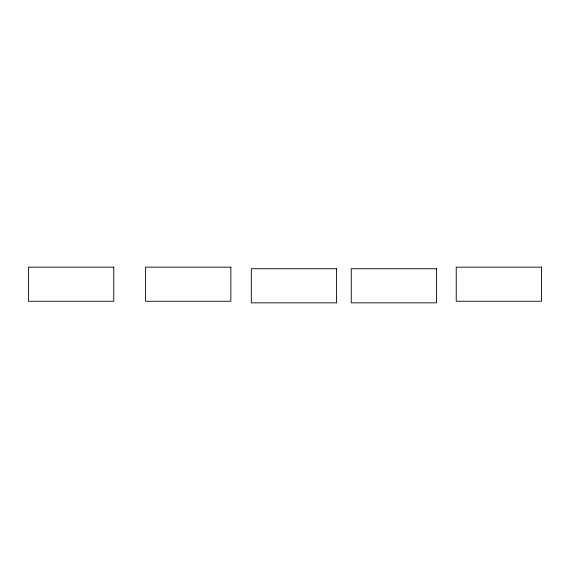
<?xml version="1.0" encoding="UTF-8"?>
<svg xmlns="http://www.w3.org/2000/svg" width="570" height="570" viewBox="0 0 570 570"><rect width="100%" height="100%" fill="white"/><g stroke="black" fill="none" stroke-linecap="round" stroke-linejoin="round"><path stroke-width="0.85" d="M113.765 267.152L28.5 267.152L28.5 301.259L113.765 301.259L113.765 267.152M230.857 267.152L145.592 267.152L145.592 301.259L230.857 301.259L230.857 267.152M541.5 267.152L456.235 267.152L456.235 301.259L541.5 301.259L541.5 267.152M336.585 268.741L251.32 268.741L251.32 302.848L336.585 302.848L336.585 268.741M436.513 268.741L351.248 268.741L351.248 302.848L436.513 302.848L436.513 268.741"/></g></svg>
